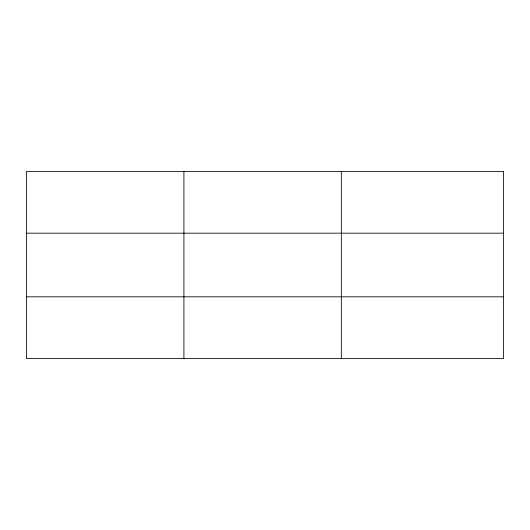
<?xml version="1.0" encoding="UTF-8"?>
<svg xmlns="http://www.w3.org/2000/svg" width="530" height="530" viewBox="0 0 530 530"><rect width="100%" height="100%" fill="white"/><g stroke="black" fill="none" stroke-linecap="round" stroke-linejoin="round"><path stroke-width="0.79" d="M183.91 358.558L183.91 171.442M341.32 358.558L341.32 171.442M26.5 233.187L503.5 233.187M26.5 296.813L503.5 296.813M503.5 171.442L503.5 358.558L26.5 358.558L26.5 171.442L503.5 171.442"/></g></svg>
